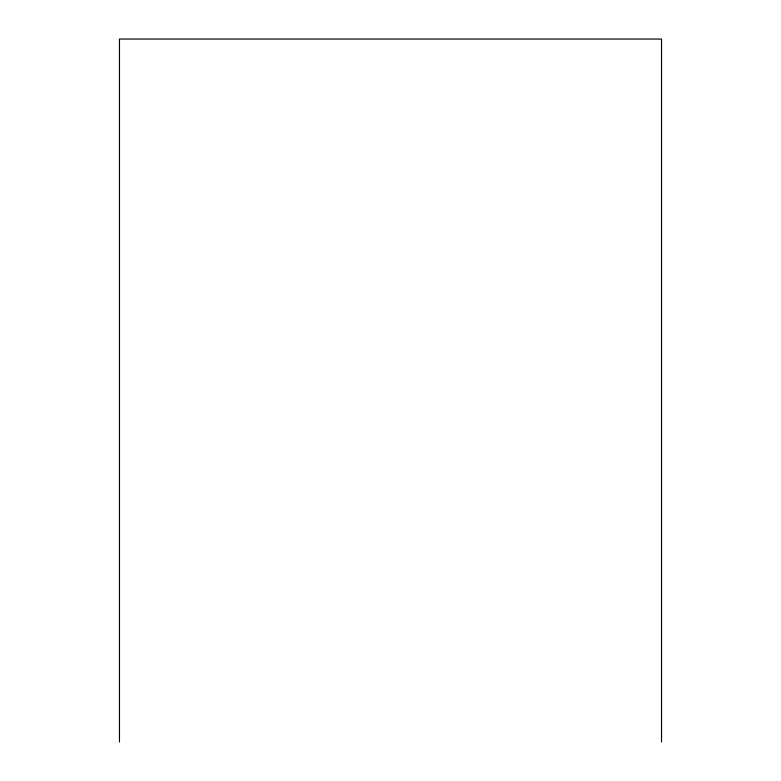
<?xml version="1.0" encoding="UTF-8"?>
<svg xmlns="http://www.w3.org/2000/svg" width="781" height="781" viewBox="0 0 781 781"><rect width="100%" height="100%" fill="white"/><g stroke="black" fill="none" stroke-linecap="round" stroke-linejoin="round"><path stroke-width="1.17" d="M661.527 741.95L661.527 39.05L119.473 39.05L119.473 741.95"/></g></svg>
